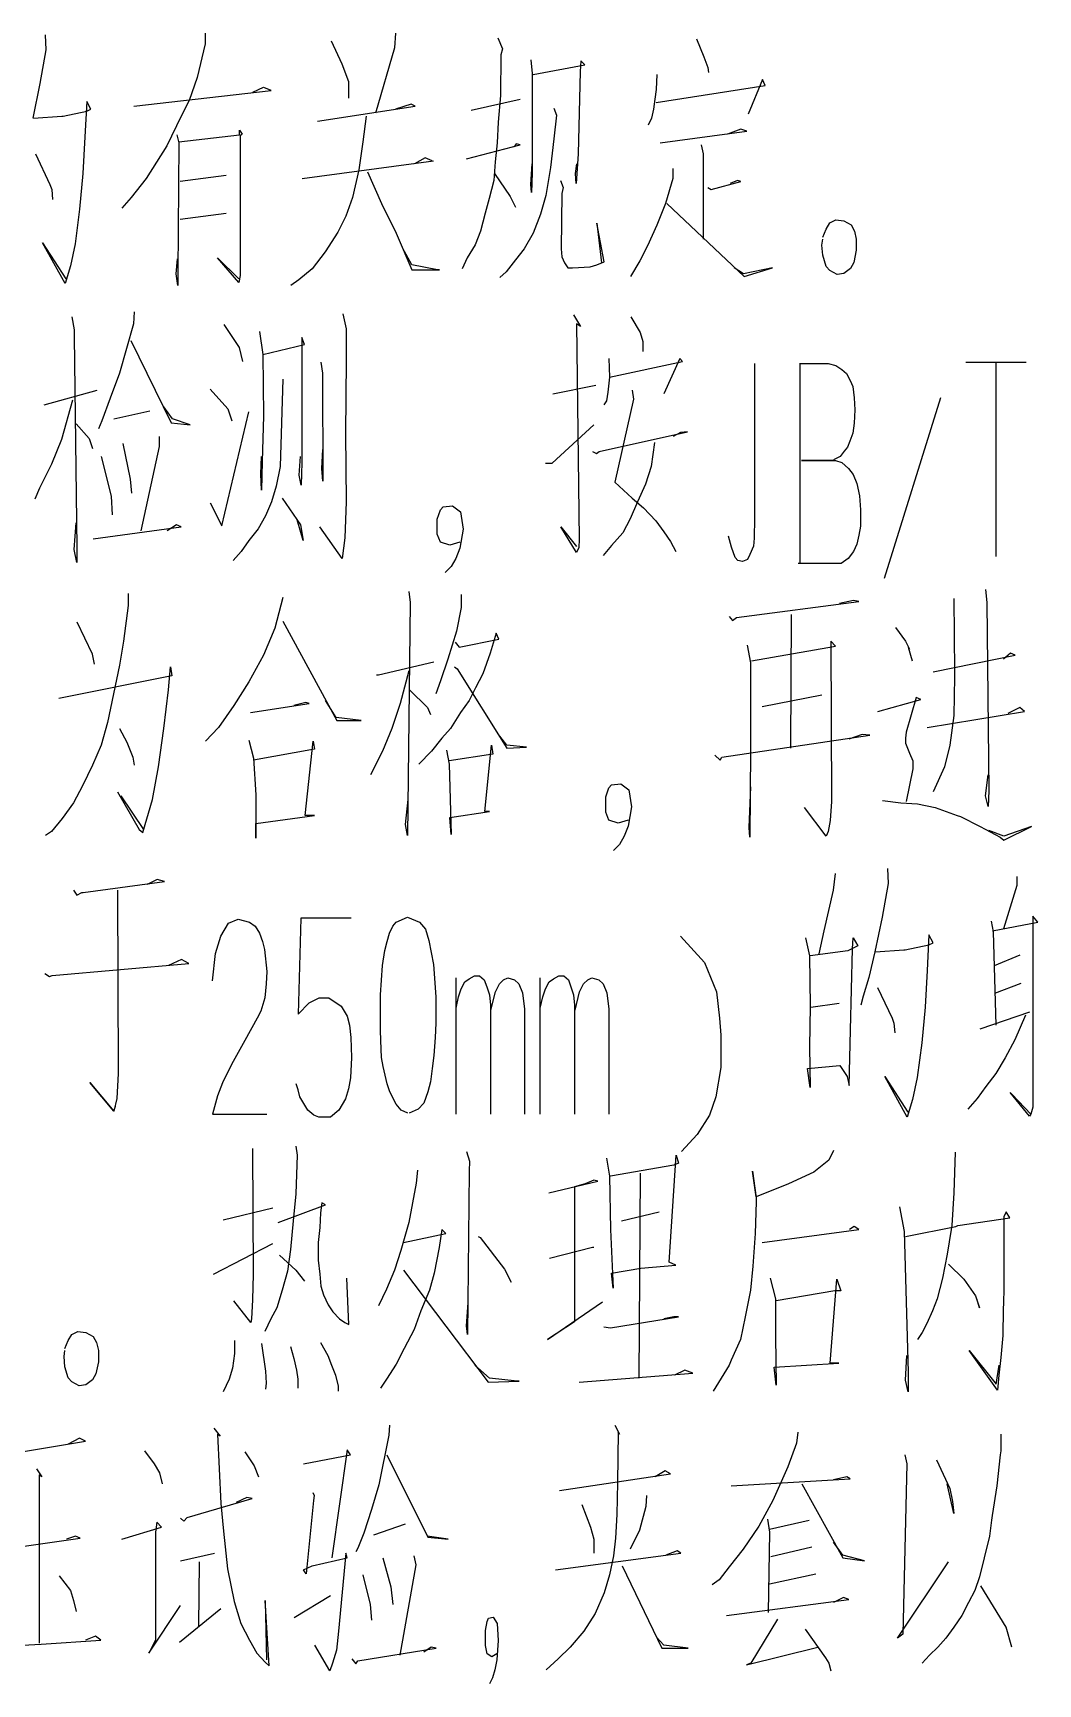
# Model space of a CAD drawing. Extents: x 0 to 2376, y 0 to 3364.
# Drawn here: x 1776.4 to 1855.9, y 3010.1 to 3140.8 of the extents above; entities that cross this region are included whole.
import ezdxf

# ---------------------------------------------------------------- set-up
doc = ezdxf.new("R2010")
doc.units = 0
doc.header["$MEASUREMENT"] = 0
doc.layers.add('6', color=7, linetype='Continuous')
doc.layers.add('8', color=7, linetype='Continuous')

# ---------------------------------------------------------------- blocks, each defined once
blk = doc.blocks.new('BLKENT139')
at = {"layer": '8', "color": 2, "linetype": 'Continuous'}
for p, q in [((1777.33, 3140.64), (1777.39, 3139.46)), ((1789.99, 3139.93), (1789.36, 3137.26)), ((1789.99, 3140.79), (1789.99, 3139.93)), ((1799.97, 3140.17), (1800.81, 3138.36)), ((1805.05, 3140.79), (1804.99, 3139.62)), ((1813.15, 3140.4), (1813.52, 3139.54)), ((1828.89, 3140.32), (1829.46, 3138.91)), ((1777.39, 3139.46), (1776.91, 3136.79)), ((1804.99, 3139.62), (1803.48, 3134.44)), ((1813.41, 3139.07), (1813.36, 3135.85)), ((1813.52, 3139.54), (1813.41, 3139.07)), ((1815.76, 3138.68), (1815.87, 3137.58)), ((1819.74, 3138.6), (1819.69, 3137.73)), ((1820.05, 3138.28), (1819.74, 3138.6)), ((1829.46, 3138.91), (1829.78, 3138.05)), ((1800.81, 3138.36), (1801.33, 3136.95)), ((1815.87, 3137.58), (1815.87, 3129.73)), ((1815.97, 3137.5), (1820.05, 3138.28)), ((1819.69, 3137.73), (1819.53, 3131.22)), ((1825.75, 3137.5), (1825.7, 3136.32)), ((1829.78, 3138.05), (1829.83, 3137.66)), ((1776.91, 3136.79), (1776.34, 3134.05)), ((1784.34, 3134.99), (1795.22, 3136.24)), ((1789.36, 3137.26), (1788.73, 3135.46)), ((1794.59, 3136.48), (1793.75, 3136.09)), ((1795.22, 3136.24), (1794.64, 3136.48)), ((1801.33, 3136.95), (1801.33, 3135.62)), ((1825.7, 3136.32), (1825.59, 3135.54)), ((1825.7, 3135.3), (1834.33, 3136.64)), ((1834.12, 3137.11), (1832.97, 3134.36)), ((1834.33, 3136.64), (1834.12, 3137.11)), ((1780.63, 3135.38), (1780.47, 3132.56)), ((1780.94, 3134.75), (1780.63, 3135.38)), ((1780.63, 3134.6), (1780.94, 3134.75)), ((1788.73, 3135.46), (1788.1, 3134.21)), ((1798.88, 3133.81), (1806.61, 3134.99)), ((1806.3, 3135.15), (1805.05, 3134.75)), ((1806.61, 3134.99), (1806.3, 3135.15)), ((1811.06, 3134.68), (1814.93, 3135.54)), ((1813.36, 3135.85), (1813.2, 3133.73)), ((1817.59, 3134.83), (1817.8, 3134.28)), ((1825.49, 3134.75), (1825.33, 3134.05)), ((1825.59, 3135.54), (1825.49, 3134.75)), ((1776.39, 3134.05), (1778.64, 3134.21)), ((1778.64, 3134.21), (1778.74, 3134.21)), ((1778.74, 3134.21), (1780.63, 3134.6)), ((1788.1, 3134.21), (1786.95, 3131.85)), ((1802.74, 3134.21), (1802.48, 3132.17)), ((1813.2, 3133.73), (1813.1, 3132.09)), ((1817.8, 3134.28), (1817.59, 3132.4)), ((1825.33, 3134.05), (1825.07, 3133.5)), ((1780.47, 3132.56), (1780.31, 3129.66)), ((1787.74, 3132.72), (1787.9, 3132.09)), ((1787.9, 3132.09), (1787.84, 3121.81)), ((1787.9, 3132.17), (1792.71, 3132.72)), ((1792.71, 3132.72), (1792.71, 3133.11)), ((1792.71, 3133.11), (1792.91, 3132.79)), ((1792.91, 3132.79), (1792.76, 3132.64)), ((1792.76, 3132.64), (1792.76, 3121.58)), ((1802.48, 3132.17), (1802.17, 3129.97)), ((1813.1, 3132.09), (1812.94, 3130.6)), ((1817.59, 3132.4), (1817.33, 3130.13)), ((1826.01, 3132.09), (1832.86, 3133.03)), ((1832.39, 3133.19), (1831.35, 3132.79)), ((1832.86, 3133.03), (1832.39, 3133.19)), ((1776.55, 3131.22), (1777.7, 3128.79)), ((1786.95, 3131.85), (1785.33, 3129.26)), ((1807.4, 3130.91), (1806.56, 3130.44)), ((1807.97, 3130.68), (1807.4, 3130.91)), ((1810.69, 3130.83), (1814.93, 3131.93)), ((1814.61, 3132.01), (1814.46, 3131.77)), ((1814.93, 3131.93), (1814.61, 3132.01)), ((1819.53, 3131.22), (1819.37, 3128.87)), ((1829.25, 3131.93), (1829.41, 3131.22)), ((1829.41, 3131.22), (1829.41, 3124.48)), ((1780.31, 3129.66), (1780.05, 3126.83)), ((1791.66, 3129.5), (1788, 3129.03)), ((1797.67, 3129.26), (1808.08, 3130.68)), ((1802.17, 3129.97), (1801.65, 3127.77)), ((1802.85, 3129.81), (1803.95, 3127.3)), ((1812.94, 3130.6), (1812.84, 3129.11)), ((1812.89, 3129.66), (1814.14, 3127.85)), ((1815.76, 3128.79), (1815.87, 3130.44)), ((1815.87, 3129.73), (1815.82, 3128.17)), ((1817.33, 3130.13), (1816.97, 3127.93)), ((1819.32, 3129.66), (1819.42, 3130.44)), ((1819.37, 3128.87), (1819.32, 3129.66)), ((1827.01, 3130.05), (1827.01, 3129.26)), ((1777.7, 3128.79), (1777.86, 3128.4)), ((1777.86, 3128.4), (1777.91, 3127.62)), ((1785.33, 3129.26), (1784.13, 3127.77)), ((1812.84, 3129.11), (1812.47, 3127.7)), ((1815.82, 3128.17), (1815.76, 3128.79)), ((1818.12, 3129.11), (1818.33, 3128.56)), ((1818.33, 3128.56), (1818.22, 3128.09)), ((1827.01, 3129.26), (1826.43, 3127.3)), ((1829.78, 3128.56), (1830.04, 3128.4)), ((1830.04, 3128.4), (1832.39, 3129.03)), ((1832.13, 3129.11), (1831.56, 3128.87)), ((1832.39, 3129.03), (1832.13, 3129.11)), ((1780.05, 3126.83), (1779.69, 3124.09)), ((1784.13, 3127.77), (1783.4, 3126.91)), ((1801.65, 3127.77), (1801.12, 3126.28)), ((1803.95, 3127.3), (1805.1, 3124.95)), ((1812.47, 3127.7), (1812.16, 3126.52)), ((1814.14, 3127.85), (1814.56, 3126.99)), ((1816.97, 3127.93), (1816.55, 3126.44)), ((1818.22, 3128.09), (1818.17, 3123.7)), ((1826.43, 3127.3), (1825.75, 3125.58)), ((1826.54, 3127.3), (1832.65, 3121.5)), ((1788, 3126.05), (1791.66, 3126.52)), ((1801.12, 3126.28), (1800.5, 3125.03)), ((1812.16, 3126.52), (1811.79, 3125.11)), ((1816.55, 3126.44), (1815.97, 3124.95)), ((1821.57, 3122.68), (1820.99, 3125.73)), ((1820.99, 3125.73), (1821.36, 3122.6)), ((1825.75, 3125.58), (1825.02, 3123.93)), ((1839.14, 3125.27), (1839.45, 3125.75)), ((1839.45, 3125.75), (1839.92, 3125.99)), ((1839.92, 3125.99), (1840.55, 3125.91)), ((1840.55, 3125.91), (1841.12, 3125.59)), ((1841.12, 3125.59), (1841.39, 3125.11)), ((1800.5, 3125.03), (1799.5, 3123.46)), ((1805.1, 3124.95), (1806.35, 3122.05)), ((1811.79, 3125.11), (1811.37, 3124.01)), ((1815.97, 3124.95), (1815.24, 3123.7)), ((1838.82, 3123.99), (1838.88, 3124.47)), ((1838.88, 3124.63), (1839.14, 3125.27)), ((1841.39, 3125.11), (1841.54, 3124.47)), ((1841.54, 3124.47), (1841.54, 3123.59)), ((1778.9, 3120.95), (1777.12, 3124.17)), ((1777.12, 3124.17), (1778.95, 3121.34)), ((1779.69, 3124.09), (1779.32, 3122.36)), ((1787.69, 3121.73), (1787.79, 3122.91)), ((1792.65, 3121.03), (1790.98, 3122.99)), ((1790.98, 3122.99), (1792.65, 3121.34)), ((1799.5, 3123.46), (1798.46, 3122.13)), ((1806.35, 3122.44), (1805.62, 3123.77)), ((1810.74, 3122.99), (1810.33, 3122.13)), ((1811.37, 3124.01), (1810.74, 3122.99)), ((1815.24, 3123.7), (1814.56, 3122.83)), ((1818.17, 3123.7), (1818.22, 3123.07)), ((1818.22, 3123.07), (1818.43, 3122.6)), ((1825.02, 3123.93), (1824.39, 3122.75)), ((1838.88, 3123.19), (1838.82, 3123.99)), ((1839.14, 3122.31), (1838.88, 3123.19)), ((1841.54, 3123.59), (1841.33, 3122.63)), ((1779.32, 3122.36), (1778.9, 3120.95)), ((1787.84, 3120.79), (1787.69, 3121.73)), ((1787.84, 3121.81), (1787.84, 3120.79)), ((1798.46, 3122.13), (1797.41, 3121.26)), ((1808.39, 3122.05), (1806.35, 3122.44)), ((1806.35, 3122.05), (1808.55, 3122.05)), ((1808.55, 3122.05), (1808.39, 3122.05)), ((1813.83, 3121.89), (1813.31, 3121.42)), ((1814.56, 3122.83), (1813.83, 3121.89)), ((1818.43, 3122.6), (1818.69, 3122.21)), ((1818.69, 3122.21), (1819.06, 3122.21)), ((1819.06, 3122.21), (1820.47, 3122.28)), ((1820.47, 3122.28), (1820.99, 3122.44)), ((1820.99, 3122.44), (1821.57, 3122.68)), ((1824.39, 3122.75), (1823.66, 3121.5)), ((1832.6, 3121.73), (1831.87, 3122.21)), ((1834.9, 3122.21), (1832.6, 3121.73)), ((1832.65, 3121.5), (1834.9, 3122.21)), ((1839.45, 3121.99), (1839.14, 3122.31)), ((1840.03, 3121.67), (1839.45, 3121.99)), ((1840.55, 3121.75), (1840.03, 3121.67)), ((1841.07, 3122.15), (1840.55, 3121.75)), ((1841.33, 3122.63), (1841.07, 3122.15)), ((1792.76, 3121.58), (1792.65, 3121.03)), ((1797.41, 3121.26), (1796.78, 3120.79)), ((1779.45, 3118.32), (1779.61, 3117.3)), ((1784.31, 3117.77), (1783.22, 3113.85)), ((1784.37, 3118.72), (1784.31, 3117.77)), ((1791.48, 3117.7), (1792.68, 3115.89)), ((1800.89, 3118.56), (1801.15, 3117.38)), ((1819.14, 3118.48), (1819.71, 3117.54)), ((1819.71, 3117.54), (1819.4, 3117.77)), ((1819.4, 3117.77), (1819.61, 3100.68)), ((1823.69, 3118.32), (1824.42, 3117.07)), ((1779.61, 3117.3), (1779.61, 3116.75)), ((1779.61, 3116.75), (1779.82, 3100.05)), ((1784.1, 3116.44), (1787.29, 3109.93)), ((1794.3, 3117.15), (1794.56, 3115.34)), ((1797.86, 3116.13), (1797.65, 3116.68)), ((1797.65, 3116.68), (1797.65, 3111.5)), ((1801.15, 3117.38), (1801.15, 3114.87)), ((1824.42, 3117.07), (1824.63, 3116.36)), ((1792.68, 3115.89), (1792.94, 3114.79)), ((1794.56, 3115.34), (1797.86, 3116.13)), ((1794.56, 3115.34), (1794.61, 3110.48)), ((1824.63, 3116.36), (1824.63, 3115.58)), ((1783.22, 3113.85), (1782.48, 3111.89)), ((1799.16, 3114.72), (1799.27, 3113.85)), ((1799.27, 3113.85), (1799.32, 3105.3)), ((1801.15, 3114.87), (1801.1, 3109.07)), ((1821.96, 3115.03), (1822.01, 3113.54)), ((1822.01, 3113.54), (1827.77, 3114.79)), ((1827.56, 3115.03), (1826.3, 3112.21)), ((1827.77, 3114.79), (1827.56, 3115.03)), ((1833.49, 3114.63), (1833.49, 3102.39)), ((1837.05, 3114.63), (1839.32, 3114.63)), ((1837.1, 3098.79), (1837.1, 3114.63)), ((1839.32, 3114.63), (1839.92, 3114.47)), ((1839.92, 3114.47), (1840.39, 3114.15)), ((1840.39, 3114.15), (1840.76, 3113.83)), ((1840.76, 3113.83), (1841.05, 3113.27)), ((1854.98, 3114.71), (1850.2, 3114.71)), ((1852.58, 3114.71), (1852.58, 3099.35)), ((1777.26, 3111.34), (1781.44, 3112.52)), ((1790.38, 3112.6), (1791.79, 3111.03)), ((1796.13, 3113.38), (1795.92, 3106.48)), ((1817.52, 3112.21), (1820.92, 3112.91)), ((1822.01, 3113.54), (1821.86, 3112.36)), ((1823.79, 3112.52), (1823.9, 3111.81)), ((1841.05, 3113.27), (1841.26, 3112.79)), ((1841.26, 3112.79), (1841.36, 3111.91)), ((1779.5, 3111.73), (1778.61, 3108.6)), ((1782.48, 3111.89), (1781.8, 3110.09)), ((1787.4, 3110.24), (1786.72, 3111.19)), ((1797.65, 3111.5), (1797.65, 3107.11)), ((1821.75, 3111.66), (1821.54, 3111.34)), ((1821.86, 3112.36), (1821.75, 3111.66)), ((1823.9, 3111.81), (1822.43, 3105.22)), ((1841.36, 3111.91), (1841.41, 3110.95)), ((1848.21, 3111.91), (1843.74, 3097.59)), ((1779.77, 3109.85), (1780.81, 3108.68)), ((1781.8, 3110.09), (1781.54, 3109.46)), ((1782.75, 3110.24), (1785.62, 3110.87)), ((1787.29, 3109.93), (1788.81, 3109.77)), ((1788.81, 3109.77), (1787.4, 3110.24)), ((1791.32, 3101.77), (1793.46, 3110.79)), ((1791.79, 3111.03), (1792.1, 3110.09)), ((1794.61, 3110.48), (1794.51, 3106.87)), ((1841.36, 3109.91), (1841.26, 3109.11)), ((1841.41, 3110.95), (1841.36, 3109.91)), ((1778.61, 3108.6), (1777.83, 3106.64)), ((1780.81, 3108.68), (1781.07, 3107.89)), ((1786.35, 3108.83), (1786.35, 3108.05)), ((1801.1, 3109.07), (1801.15, 3103.66)), ((1817.46, 3106.72), (1820.76, 3109.77)), ((1821.18, 3107.66), (1828.18, 3109.22)), ((1827.61, 3109.15), (1827.03, 3108.83)), ((1828.18, 3109.22), (1827.61, 3109.15)), ((1841.26, 3109.11), (1841.02, 3108.47)), ((1781.75, 3107.26), (1782.54, 3104.13)), ((1783.48, 3108.28), (1784.05, 3105.46)), ((1786.35, 3108.05), (1784.89, 3101.38)), ((1794.41, 3105.85), (1794.46, 3107.26)), ((1797.44, 3105.77), (1797.54, 3107.26)), ((1799.22, 3106.32), (1799.32, 3107.81)), ((1820.65, 3107.66), (1820.97, 3107.5)), ((1820.97, 3107.5), (1821.18, 3107.66)), ((1825.57, 3108.36), (1825.31, 3106.48)), ((1840.26, 3107.27), (1839.79, 3107.03)), ((1840.58, 3107.67), (1840.26, 3107.27)), ((1840.84, 3107.99), (1840.58, 3107.67)), ((1841.02, 3108.47), (1840.84, 3107.99)), ((1777.83, 3106.64), (1776.89, 3104.75)), ((1794.51, 3106.87), (1794.46, 3104.6)), ((1795.92, 3106.48), (1795.61, 3104.91)), ((1797.65, 3106.79), (1797.6, 3104.99)), ((1797.65, 3107.11), (1797.65, 3106.79)), ((1799.32, 3105.3), (1799.22, 3106.32)), ((1816.94, 3106.72), (1817.46, 3106.72)), ((1825.31, 3106.48), (1824.84, 3105.07)), ((1839.71, 3106.95), (1837.2, 3106.95)), ((1837.2, 3106.95), (1839.9, 3106.95)), ((1839.79, 3107.03), (1839.71, 3106.95)), ((1839.9, 3106.95), (1840.39, 3106.79)), ((1840.39, 3106.79), (1840.92, 3106.31)), ((1840.92, 3106.31), (1841.28, 3105.83)), ((1776.89, 3104.75), (1776.52, 3103.89)), ((1784.05, 3105.46), (1784.16, 3104.36)), ((1794.46, 3104.6), (1794.41, 3105.85)), ((1795.61, 3104.91), (1795.24, 3103.66)), ((1797.6, 3104.99), (1797.44, 3105.77)), ((1822.43, 3105.22), (1823.11, 3104.6)), ((1823.11, 3104.6), (1823.79, 3103.97)), ((1824.84, 3105.07), (1824.21, 3103.66)), ((1841.28, 3105.83), (1841.57, 3105.11)), ((1841.57, 3105.11), (1841.78, 3104.15)), ((1782.54, 3104.13), (1782.64, 3102.64)), ((1790.38, 3103.58), (1791.32, 3101.77)), ((1795.24, 3103.66), (1794.77, 3102.56)), ((1796.08, 3103.97), (1797.54, 3101.85)), ((1801.15, 3103.66), (1801.05, 3100.83)), ((1808.84, 3103.27), (1809.57, 3103.35)), ((1809.57, 3103.35), (1810.2, 3102.87)), ((1824.21, 3103.66), (1823.63, 3102.32)), ((1823.79, 3103.97), (1824.68, 3103.19)), ((1841.78, 3104.15), (1841.88, 3103.03)), ((1779.61, 3099.89), (1779.77, 3102.01)), ((1794.77, 3102.56), (1794.2, 3101.54)), ((1797.75, 3100.6), (1797.28, 3102.24)), ((1808.37, 3102.31), (1808.63, 3103.03)), ((1808.37, 3101.11), (1808.37, 3102.31)), ((1808.63, 3103.03), (1808.84, 3103.27)), ((1810.2, 3102.87), (1810.41, 3101.51)), ((1823.63, 3102.32), (1823.06, 3101.22)), ((1824.68, 3103.19), (1825.67, 3102.17)), ((1825.67, 3102.17), (1826.3, 3101.3)), ((1833.49, 3102.39), (1833.46, 3100.79)), ((1841.88, 3103.03), (1841.86, 3101.75)), ((1781.12, 3100.75), (1788.08, 3101.7)), ((1787.71, 3101.85), (1786.98, 3101.38)), ((1788.08, 3101.7), (1787.71, 3101.85)), ((1794.2, 3101.54), (1793.46, 3100.6)), ((1797.54, 3101.85), (1797.75, 3100.6)), ((1800.84, 3099.19), (1799.06, 3101.7)), ((1801.05, 3100.83), (1800.84, 3099.19)), ((1808.63, 3100.47), (1808.37, 3101.11)), ((1810.41, 3101.51), (1810.14, 3099.99)), ((1819.4, 3099.66), (1818.14, 3101.7)), ((1818.14, 3101.7), (1819.4, 3100.13)), ((1819.61, 3100.68), (1819.56, 3100.05)), ((1823.06, 3101.22), (1822.17, 3100.21)), ((1826.3, 3101.3), (1826.82, 3100.52)), ((1831.66, 3100.07), (1831.43, 3100.95)), ((1833.46, 3100.79), (1833.39, 3100.15)), ((1841.75, 3101.03), (1841.57, 3100.31)), ((1841.86, 3101.75), (1841.75, 3101.03)), ((1779.82, 3098.87), (1779.61, 3099.89)), ((1779.82, 3100.05), (1779.82, 3098.87)), ((1792.84, 3099.73), (1792.21, 3099.03)), ((1793.46, 3100.6), (1792.84, 3099.73)), ((1809.36, 3100.23), (1808.63, 3100.47)), ((1810.14, 3100.47), (1809.36, 3100.23)), ((1810.14, 3099.99), (1809.83, 3099.19)), ((1819.56, 3100.05), (1819.4, 3099.66)), ((1822.17, 3100.21), (1821.49, 3099.42)), ((1826.82, 3100.52), (1827.24, 3099.73)), ((1831.95, 3099.27), (1831.66, 3100.07)), ((1833.12, 3099.51), (1832.92, 3099.11)), ((1833.39, 3100.15), (1833.12, 3099.51)), ((1841.31, 3099.75), (1840.89, 3099.19)), ((1841.57, 3100.31), (1841.31, 3099.75)), ((1809.46, 3098.55), (1808.99, 3098.07)), ((1809.83, 3099.19), (1809.46, 3098.55)), ((1832.16, 3099.03), (1831.95, 3099.27)), ((1832.52, 3098.95), (1832.16, 3099.03)), ((1832.92, 3099.11), (1832.52, 3098.95)), ((1840.34, 3098.79), (1836.94, 3098.79)), ((1840.89, 3099.19), (1840.34, 3098.79)), ((1783.9, 3095.46), (1783.53, 3092.64)), ((1783.9, 3096.4), (1783.9, 3095.46)), ((1796.13, 3096.09), (1795.5, 3093.66)), ((1806.22, 3095.7), (1806.01, 3077.26)), ((1806.12, 3096.56), (1806.22, 3095.7)), ((1810.25, 3096.32), (1810.25, 3095.3)), ((1832.05, 3094.52), (1841.73, 3095.77)), ((1841.31, 3095.85), (1840.21, 3095.62)), ((1841.73, 3095.77), (1841.31, 3095.85)), ((1849.26, 3096.01), (1849.31, 3090.21)), ((1851.76, 3096.72), (1851.87, 3095.7)), ((1851.87, 3095.7), (1852.03, 3080.79)), ((1796.13, 3094.21), (1800.42, 3086.36)), ((1810.25, 3095.3), (1809.88, 3093.42)), ((1831.48, 3094.6), (1831.74, 3094.28)), ((1831.74, 3094.28), (1832.05, 3094.52)), ((1836.39, 3094.75), (1836.34, 3084.17)), ((1781.07, 3091.62), (1779.87, 3094.13)), ((1795.5, 3093.66), (1794.61, 3091.54)), ((1809.88, 3093.42), (1809.2, 3091.22)), ((1813.02, 3093.26), (1812.55, 3091.7)), ((1813.23, 3092.79), (1813.02, 3093.26)), ((1844.65, 3093.73), (1845.44, 3092.64)), ((1781.23, 3090.83), (1781.07, 3091.62)), ((1783.53, 3092.64), (1783.22, 3090.75)), ((1794.61, 3091.54), (1793.46, 3089.42)), ((1809.78, 3092.56), (1810.09, 3092.17)), ((1810.09, 3092.17), (1813.23, 3092.79)), ((1812.55, 3091.7), (1811.97, 3090.05)), ((1832.89, 3092.32), (1833.15, 3090.91)), ((1833.25, 3091.07), (1839.9, 3092.24)), ((1839.9, 3092.24), (1839.53, 3092.64)), ((1839.53, 3092.64), (1839.58, 3079.93)), ((1845.44, 3092.64), (1845.75, 3092.01)), ((1845.65, 3092.17), (1845.96, 3091.07)), ((1847.63, 3090.21), (1854.12, 3091.54)), ((1847.63, 3090.21), (1854.12, 3091.54)), ((1853.75, 3091.7), (1853.18, 3091.22)), ((1853.75, 3091.7), (1853.18, 3091.22)), ((1854.12, 3091.54), (1853.75, 3091.7)), ((1854.12, 3091.54), (1853.75, 3091.7)), ((1783.22, 3090.75), (1782.74, 3088.48)), ((1787.08, 3088.79), (1787.24, 3090.6)), ((1787.24, 3090.6), (1787.35, 3089.89)), ((1803.71, 3089.97), (1808.1, 3090.99)), ((1806.12, 3090.28), (1805.44, 3087.7)), ((1809.2, 3091.22), (1808.63, 3089.5)), ((1809.73, 3090.6), (1809.93, 3090.44)), ((1809.93, 3090.44), (1813.86, 3084.17)), ((1833.15, 3090.91), (1833.15, 3084.01)), ((1787.35, 3089.89), (1778.41, 3088.09)), ((1793.46, 3089.42), (1792.26, 3087.54)), ((1803.56, 3089.97), (1803.71, 3089.97)), ((1808.63, 3089.5), (1808.26, 3088.48)), ((1811.4, 3088.95), (1810.88, 3087.93)), ((1811.97, 3090.05), (1811.4, 3088.95)), ((1849.31, 3089.81), (1849.26, 3086.75)), ((1849.31, 3090.21), (1849.31, 3089.81)), ((1782.74, 3088.48), (1782.27, 3086.21)), ((1786.72, 3085.73), (1787.08, 3088.79)), ((1793.57, 3086.99), (1798.22, 3087.7)), ((1797.96, 3087.77), (1797.02, 3087.54)), ((1798.22, 3087.7), (1797.96, 3087.77)), ((1800.37, 3086.6), (1799.53, 3087.93)), ((1805.44, 3087.7), (1804.76, 3085.73)), ((1806.17, 3088.79), (1807.58, 3087.38)), ((1810.88, 3087.93), (1810.2, 3086.99)), ((1834.09, 3087.46), (1838.8, 3088.4)), ((1843.24, 3087.07), (1846.64, 3088.01)), ((1846.27, 3088.17), (1845.49, 3085.42)), ((1846.64, 3088.01), (1846.27, 3088.17)), ((1792.26, 3087.54), (1791.06, 3085.81)), ((1802.35, 3086.36), (1800.37, 3086.6)), ((1800.42, 3086.36), (1802.35, 3086.36)), ((1807.58, 3087.38), (1807.84, 3086.83)), ((1810.2, 3086.99), (1809.41, 3085.73)), ((1847.16, 3085.81), (1854.85, 3087.07)), ((1847.16, 3085.81), (1854.85, 3087.07)), ((1849.26, 3086.75), (1848.94, 3084.4)), ((1854.48, 3087.38), (1853.54, 3086.91)), ((1854.85, 3087.07), (1854.48, 3087.38)), ((1854.85, 3087.07), (1854.48, 3087.38)), ((1782.27, 3086.21), (1781.75, 3084.4)), ((1783.22, 3085.73), (1783.79, 3084.64)), ((1786.3, 3082.68), (1786.72, 3085.73)), ((1791.06, 3085.81), (1790.01, 3084.72)), ((1804.76, 3085.73), (1804.03, 3083.93)), ((1809.41, 3085.73), (1808.73, 3084.95)), ((1813.86, 3084.4), (1813.33, 3085.11)), ((1830.9, 3083.46), (1842.61, 3085.19)), ((1841.99, 3085.26), (1840.94, 3084.87)), ((1842.61, 3085.19), (1841.99, 3085.26)), ((1845.49, 3085.42), (1845.44, 3084.95)), ((1781.75, 3084.4), (1781.07, 3082.83)), ((1783.79, 3084.64), (1784.26, 3083.46)), ((1793.46, 3084.79), (1793.83, 3083.38)), ((1798.64, 3084.09), (1793.83, 3083.22)), ((1797.91, 3078.83), (1798.54, 3084.72)), ((1798.54, 3084.72), (1798.64, 3084.09)), ((1804.03, 3083.93), (1803.08, 3082.05)), ((1807.9, 3083.93), (1806.9, 3082.91)), ((1808.73, 3084.95), (1807.9, 3083.93)), ((1809.1, 3084.01), (1809.31, 3082.91)), ((1812.76, 3083.7), (1809.31, 3083.15)), ((1812.13, 3079.15), (1812.65, 3084.4)), ((1812.65, 3084.4), (1812.76, 3083.7)), ((1815.42, 3084.24), (1813.86, 3084.4)), ((1813.86, 3084.17), (1815.42, 3084.24)), ((1833.15, 3084.01), (1833.1, 3077.11)), ((1845.44, 3084.95), (1845.44, 3084.56)), ((1845.44, 3084.56), (1845.75, 3083.77)), ((1845.75, 3083.77), (1846.01, 3083.15)), ((1848.94, 3084.4), (1848.52, 3082.68)), ((1781.07, 3082.83), (1780.29, 3081.19)), ((1784.26, 3083.46), (1784.37, 3082.83)), ((1785.83, 3080.09), (1786.3, 3082.68)), ((1793.83, 3083.38), (1793.99, 3080.48)), ((1809.31, 3082.91), (1809.46, 3077.34)), ((1830.33, 3083.62), (1830.75, 3083.22)), ((1830.75, 3083.22), (1830.9, 3083.46)), ((1846.01, 3082.52), (1845.49, 3079.93)), ((1846.01, 3083.15), (1846.01, 3082.52)), ((1848.52, 3082.68), (1847.63, 3080.72)), ((1780.29, 3081.19), (1779.56, 3079.85)), ((1821.96, 3081.03), (1822.17, 3081.27)), ((1822.17, 3081.27), (1822.9, 3081.35)), ((1822.9, 3081.35), (1823.53, 3080.87)), ((1833.05, 3077.89), (1833.2, 3081.11)), ((1851.76, 3080.4), (1851.97, 3082.05)), ((1779.56, 3079.85), (1778.67, 3078.6)), ((1783.06, 3080.72), (1784.78, 3077.73)), ((1783.32, 3080.4), (1785.1, 3077.73)), ((1785.05, 3077.5), (1785.83, 3080.09)), ((1793.99, 3080.48), (1793.99, 3077.03)), ((1805.86, 3078.13), (1806.07, 3080.09)), ((1821.7, 3080.31), (1821.96, 3081.03)), ((1821.7, 3079.11), (1821.7, 3080.31)), ((1823.53, 3080.87), (1823.74, 3079.51)), ((1839.58, 3079.93), (1839.48, 3078.44)), ((1843.61, 3080.01), (1845.07, 3079.85)), ((1845.07, 3079.85), (1846.38, 3079.77)), ((1846.38, 3079.77), (1847.79, 3079.46)), ((1851.97, 3079.54), (1851.76, 3080.4)), ((1852.03, 3080.79), (1851.97, 3079.54)), ((1778.67, 3078.6), (1777.83, 3077.58)), ((1793.99, 3078.21), (1798.64, 3078.83)), ((1798.64, 3078.83), (1797.91, 3078.83)), ((1809.36, 3078.68), (1812.5, 3079.15)), ((1809.46, 3077.34), (1809.36, 3078.68)), ((1812.5, 3079.15), (1812.13, 3079.15)), ((1821.96, 3078.47), (1821.7, 3079.11)), ((1822.69, 3078.23), (1821.96, 3078.47)), ((1823.48, 3078.47), (1822.69, 3078.23)), ((1823.74, 3079.51), (1823.48, 3077.99)), ((1839.16, 3077.19), (1837.44, 3079.46)), ((1847.79, 3079.46), (1849.52, 3078.83)), ((1849.52, 3078.83), (1849.78, 3078.75)), ((1849.78, 3078.75), (1851.35, 3077.97)), ((1777.83, 3077.58), (1777.36, 3077.26)), ((1784.78, 3077.73), (1785.05, 3077.5)), ((1793.99, 3077.03), (1793.99, 3078.21)), ((1806.01, 3077.26), (1805.86, 3078.13)), ((1823.16, 3077.19), (1822.8, 3076.55)), ((1823.48, 3077.99), (1823.16, 3077.19)), ((1833.1, 3077.11), (1833.05, 3077.89)), ((1839.32, 3077.58), (1839.16, 3077.19)), ((1839.48, 3078.44), (1839.32, 3077.58)), ((1851.35, 3077.97), (1852.92, 3077.11)), ((1853.23, 3077.19), (1852.03, 3077.66)), ((1853.23, 3076.87), (1855.42, 3077.97)), ((1855.42, 3077.97), (1853.23, 3077.19)), ((1822.8, 3076.55), (1822.33, 3076.07)), ((1852.92, 3077.11), (1853.23, 3076.87)), ((1844, 3074.64), (1844.05, 3073.46)), ((1780.34, 3072.75), (1786.77, 3073.62)), ((1786.2, 3073.77), (1785.41, 3073.38)), ((1786.77, 3073.62), (1786.2, 3073.77)), ((1839.87, 3074.24), (1839.71, 3072.91)), ((1844.05, 3073.46), (1843.58, 3070.79)), ((1854.25, 3073.3), (1853.2, 3069.85)), ((1854.25, 3074.01), (1854.25, 3073.3)), ((1779.56, 3072.91), (1779.82, 3072.52)), ((1779.82, 3072.52), (1780.24, 3072.75)), ((1780.24, 3072.75), (1780.34, 3072.75)), ((1783.06, 3072.91), (1783.11, 3058.4)), ((1839.71, 3072.91), (1838.98, 3069.7)), ((1791.84, 3070.31), (1792.6, 3070.63)), ((1792.6, 3070.63), (1793.49, 3070.39)), ((1797.57, 3070.71), (1797.36, 3063.11)), ((1801.54, 3070.71), (1797.57, 3070.71)), ((1805.12, 3070.39), (1806.01, 3070.79)), ((1806.01, 3070.79), (1806.95, 3070.39)), ((1843.58, 3070.79), (1843.01, 3068.05)), ((1855.92, 3070.4), (1855.5, 3070.87)), ((1855.5, 3070.87), (1855.5, 3056.44)), ((1791.24, 3069.27), (1791.84, 3070.31)), ((1793.49, 3070.39), (1793.96, 3070.07)), ((1793.96, 3070.07), (1794.3, 3069.51)), ((1794.3, 3069.51), (1794.54, 3068.87)), ((1804.39, 3068.87), (1804.58, 3069.51)), ((1804.58, 3069.51), (1804.86, 3070.07)), ((1804.86, 3070.07), (1805.12, 3070.39)), ((1806.95, 3070.39), (1807.43, 3069.83)), ((1807.43, 3069.83), (1807.71, 3068.95)), ((1838.98, 3069.7), (1838.56, 3067.89)), ((1847.29, 3069.38), (1847.14, 3066.56)), ((1847.61, 3068.75), (1847.29, 3069.38)), ((1852.21, 3070.48), (1852.37, 3069.62)), ((1852.31, 3069.7), (1855.92, 3070.4)), ((1852.37, 3069.62), (1852.58, 3062.24)), ((1790.82, 3067.91), (1791.24, 3069.27)), ((1794.54, 3068.87), (1794.69, 3068.23)), ((1794.69, 3068.23), (1794.88, 3066.47)), ((1804.03, 3066.95), (1804.21, 3068.15)), ((1804.21, 3068.15), (1804.39, 3068.87)), ((1807.71, 3068.95), (1808.08, 3067.03)), ((1827.63, 3069.27), (1829.52, 3067.19)), ((1837.52, 3069.15), (1837.83, 3067.73)), ((1840.86, 3068.13), (1837.88, 3067.73)), ((1841.65, 3068.52), (1840.86, 3068.13)), ((1841.07, 3061.85), (1841.23, 3068.28)), ((1841.23, 3068.28), (1841.28, 3069.15)), ((1841.28, 3069.15), (1841.65, 3068.52)), ((1843.01, 3068.05), (1842.54, 3066.01)), ((1843.06, 3068.05), (1845.31, 3068.21)), ((1845.31, 3068.21), (1845.41, 3068.21)), ((1845.41, 3068.21), (1847.29, 3068.6)), ((1847.29, 3068.6), (1847.61, 3068.75)), ((1777.88, 3066.17), (1788.71, 3067.11)), ((1788.13, 3067.42), (1787.09, 3066.95)), ((1788.71, 3067.11), (1788.13, 3067.42)), ((1790.56, 3065.75), (1790.82, 3067.91)), ((1803.87, 3064.63), (1804.03, 3066.95)), ((1808.08, 3067.03), (1808.24, 3064.47)), ((1829.52, 3067.19), (1830.46, 3064.87)), ((1837.83, 3067.73), (1837.88, 3063.73)), ((1852.47, 3066.95), (1854.51, 3067.81)), ((1777.31, 3066.32), (1777.67, 3066.09)), ((1777.67, 3066.09), (1777.88, 3066.17)), ((1794.82, 3065.51), (1794.72, 3064.39)), ((1794.88, 3066.47), (1794.82, 3065.51)), ((1809.86, 3055.19), (1809.86, 3065.99)), ((1810.27, 3065.11), (1810.56, 3065.67)), ((1810.56, 3065.67), (1810.9, 3065.91)), ((1810.9, 3065.91), (1811.32, 3066.15)), ((1811.32, 3066.15), (1811.71, 3066.15)), ((1811.71, 3066.15), (1812.08, 3065.83)), ((1812.08, 3065.83), (1812.29, 3065.27)), ((1812.97, 3064.87), (1813.28, 3065.51)), ((1813.28, 3065.51), (1813.62, 3065.83)), ((1813.62, 3065.83), (1813.94, 3065.99)), ((1813.94, 3065.99), (1814.48, 3065.83)), ((1814.48, 3065.83), (1814.82, 3065.51)), ((1814.82, 3065.51), (1815.11, 3064.79)), ((1816.52, 3055.19), (1816.52, 3065.99)), ((1816.94, 3065.11), (1817.23, 3065.67)), ((1817.23, 3065.67), (1817.57, 3065.91)), ((1817.57, 3065.91), (1817.99, 3066.15)), ((1817.99, 3066.15), (1818.38, 3066.15)), ((1818.38, 3066.15), (1818.75, 3065.83)), ((1818.75, 3065.83), (1818.95, 3065.27)), ((1819.63, 3064.87), (1819.95, 3065.51)), ((1819.95, 3065.51), (1820.29, 3065.83)), ((1820.29, 3065.83), (1820.6, 3065.99)), ((1820.6, 3065.99), (1821.15, 3065.83)), ((1821.15, 3065.83), (1821.49, 3065.51)), ((1821.49, 3065.51), (1821.78, 3064.79)), ((1842.54, 3066.01), (1842.07, 3064.52)), ((1847.14, 3066.56), (1846.98, 3063.66)), ((1854.56, 3065.54), (1852.47, 3064.75)), ((1794.72, 3064.39), (1794.41, 3063.35)), ((1798.22, 3063.99), (1799.01, 3064.39)), ((1799.01, 3064.39), (1799.77, 3064.39)), ((1799.77, 3064.39), (1800.76, 3063.75)), ((1803.87, 3061.83), (1803.87, 3064.63)), ((1808.24, 3064.47), (1808.24, 3062.39)), ((1809.86, 3063.59), (1810.04, 3064.47)), ((1810.04, 3064.47), (1810.27, 3065.11)), ((1812.29, 3065.27), (1812.5, 3064.63)), ((1812.5, 3064.63), (1812.58, 3063.83)), ((1812.6, 3063.43), (1812.97, 3064.87)), ((1815.11, 3064.79), (1815.27, 3063.51)), ((1816.52, 3063.59), (1816.71, 3064.47)), ((1816.71, 3064.47), (1816.94, 3065.11)), ((1818.95, 3065.27), (1819.16, 3064.63)), ((1819.16, 3064.63), (1819.24, 3063.83)), ((1819.27, 3063.43), (1819.63, 3064.87)), ((1821.78, 3064.79), (1821.94, 3063.51)), ((1830.46, 3064.87), (1830.72, 3062.79)), ((1842.07, 3064.52), (1841.91, 3063.81)), ((1843.22, 3065.22), (1844.37, 3062.79)), ((1794.12, 3062.79), (1793.12, 3061.03)), ((1794.41, 3063.35), (1794.12, 3062.79)), ((1797.36, 3063.11), (1798.22, 3063.99)), ((1800.76, 3063.75), (1801.23, 3062.95)), ((1801.23, 3062.95), (1801.41, 3062.23)), ((1812.58, 3063.83), (1812.58, 3055.19)), ((1815.27, 3063.51), (1815.27, 3055.19)), ((1819.24, 3063.83), (1819.24, 3055.19)), ((1821.94, 3063.51), (1821.94, 3055.19)), ((1830.72, 3062.79), (1830.82, 3061.43)), ((1837.88, 3063.73), (1837.83, 3060.52)), ((1837.94, 3063.66), (1840.18, 3063.97)), ((1844.37, 3062.79), (1844.52, 3062.4)), ((1846.98, 3063.66), (1846.72, 3060.83)), ((1855.24, 3063.26), (1851.32, 3061.93)), ((1854.93, 3063.03), (1854.09, 3061.07)), ((1801.41, 3062.23), (1801.52, 3061.27)), ((1803.9, 3061.03), (1803.87, 3061.83)), ((1808.24, 3062.39), (1808.21, 3061.27)), ((1840.97, 3057.46), (1841.07, 3061.85)), ((1844.52, 3062.4), (1844.58, 3061.62)), ((1793.12, 3061.03), (1792.08, 3059.11)), ((1801.52, 3061.27), (1801.57, 3059.67)), ((1803.95, 3059.67), (1803.9, 3061.03)), ((1808.21, 3061.27), (1808.1, 3059.83)), ((1830.82, 3061.43), (1830.82, 3058.87)), ((1837.83, 3060.52), (1837.88, 3057.3)), ((1846.72, 3060.83), (1846.35, 3058.09)), ((1854.09, 3061.07), (1853.31, 3059.66)), ((1792.08, 3059.11), (1791.37, 3057.67)), ((1801.57, 3059.67), (1801.49, 3058.07)), ((1804.08, 3058.95), (1803.95, 3059.67)), ((1804.39, 3057.59), (1804.08, 3058.95)), ((1808.1, 3059.83), (1807.97, 3058.79)), ((1830.82, 3058.87), (1830.41, 3056.55)), ((1837.67, 3058.79), (1840.24, 3059.03)), ((1840.24, 3059.03), (1840.81, 3058.17)), ((1853.31, 3059.66), (1852.58, 3058.4)), ((1782.75, 3055.42), (1780.86, 3057.7)), ((1780.86, 3057.7), (1782.75, 3055.42)), ((1783.11, 3058.4), (1783.01, 3056.44)), ((1791.37, 3057.67), (1790.98, 3056.63)), ((1797.36, 3057.11), (1797.2, 3057.59)), ((1801.49, 3058.07), (1801.33, 3057.19)), ((1804.6, 3056.95), (1804.39, 3057.59)), ((1807.82, 3057.75), (1807.61, 3056.95)), ((1807.97, 3058.79), (1807.82, 3057.75)), ((1837.88, 3057.3), (1837.67, 3058.79)), ((1840.81, 3058.17), (1840.97, 3057.46)), ((1845.57, 3054.95), (1843.79, 3058.17)), ((1843.79, 3058.17), (1845.62, 3055.34)), ((1846.35, 3058.09), (1845.99, 3056.36)), ((1852.58, 3058.4), (1851.79, 3057.38)), ((1783.01, 3056.44), (1782.75, 3055.42)), ((1790.98, 3056.63), (1790.56, 3055.19)), ((1797.49, 3056.55), (1797.36, 3057.11)), ((1798.12, 3055.51), (1797.49, 3056.55)), ((1801.1, 3056.39), (1800.58, 3055.51)), ((1801.33, 3057.19), (1801.1, 3056.39)), ((1805.12, 3055.99), (1804.6, 3056.95)), ((1807.61, 3056.95), (1807.29, 3056.07)), ((1830.41, 3056.55), (1829.93, 3055.11)), ((1845.99, 3056.36), (1845.57, 3054.95)), ((1851.11, 3056.44), (1850.38, 3055.58)), ((1851.79, 3057.38), (1851.11, 3056.44)), ((1855.24, 3055.03), (1853.73, 3056.91)), ((1853.73, 3056.91), (1853.88, 3056.75)), ((1853.88, 3056.75), (1855.35, 3055.19)), ((1855.5, 3056.44), (1855.5, 3055.73)), ((1782.75, 3055.42), (1782.9, 3055.81)), ((1790.56, 3055.19), (1794.88, 3055.19)), ((1798.59, 3055.11), (1798.12, 3055.51)), ((1798.98, 3054.95), (1798.59, 3055.11)), ((1799.92, 3054.95), (1798.98, 3054.95)), ((1800.58, 3055.51), (1799.92, 3054.95)), ((1805.52, 3055.51), (1805.12, 3055.99)), ((1806.04, 3055.27), (1805.52, 3055.51)), ((1806.85, 3055.59), (1806.14, 3055.27)), ((1807.29, 3056.07), (1806.85, 3055.59)), ((1829.93, 3055.11), (1828.94, 3053.59)), ((1855.35, 3055.19), (1855.24, 3055.03)), ((1855.5, 3055.73), (1855.35, 3055.19)), ((1793.73, 3052.48), (1793.78, 3042.52)), ((1797.18, 3052.64), (1797.28, 3051.93)), ((1828.94, 3053.59), (1827.69, 3052.23)), ((1839.74, 3052.32), (1839.37, 3051.54)), ((1797.28, 3051.93), (1797.18, 3048.87)), ((1810.67, 3052.24), (1810.93, 3051.46)), ((1810.93, 3051.46), (1810.88, 3050.68)), ((1821.75, 3051.7), (1822.01, 3050.28)), ((1827.09, 3051.15), (1822.07, 3050.28)), ((1826.72, 3043.46), (1827.29, 3051.93)), ((1827.45, 3051.3), (1827.09, 3051.15)), ((1827.29, 3051.93), (1827.45, 3051.3)), ((1839.37, 3051.54), (1838.17, 3050.6)), ((1849.36, 3052.17), (1849.26, 3048.95)), ((1806.69, 3049.73), (1806.12, 3046.6)), ((1806.8, 3050.75), (1806.69, 3049.73)), ((1810.88, 3050.68), (1810.77, 3037.73)), ((1817.2, 3048.95), (1821.07, 3049.89)), ((1820.76, 3049.97), (1820.08, 3049.66)), ((1821.07, 3049.89), (1820.76, 3049.97)), ((1822.01, 3050.28), (1822.07, 3046.05)), ((1824.42, 3050.52), (1824.31, 3034.28)), ((1833.62, 3048.64), (1833.31, 3050.68)), ((1833.31, 3050.68), (1833.62, 3048.56)), ((1838.17, 3050.6), (1836.18, 3049.66)), ((1797.18, 3048.87), (1796.97, 3046.75)), ((1820.08, 3049.66), (1819.24, 3049.42)), ((1819.24, 3049.42), (1819.24, 3038.75)), ((1836.18, 3049.66), (1833.62, 3048.64)), ((1833.62, 3048.56), (1833.62, 3048.24)), ((1849.26, 3048.95), (1849.1, 3046.36)), ((1791.43, 3046.83), (1795.35, 3047.77)), ((1795.77, 3046.6), (1799.53, 3048.01)), ((1799.11, 3047.38), (1799.06, 3046.21)), ((1799.22, 3048.17), (1799.11, 3047.38)), ((1799.53, 3048.01), (1799.22, 3048.17)), ((1822.95, 3046.75), (1825.94, 3047.46)), ((1833.62, 3048.24), (1833.52, 3045.73)), ((1844.97, 3047.85), (1845.33, 3045.89)), ((1853.39, 3047.46), (1853.23, 3047.07)), ((1853.7, 3046.99), (1853.39, 3047.46)), ((1796.97, 3046.75), (1796.76, 3044.48)), ((1799.06, 3046.21), (1798.95, 3045.03)), ((1806.12, 3046.6), (1805.49, 3044.4)), ((1808.73, 3046.05), (1808.52, 3044.64)), ((1809.05, 3045.73), (1808.73, 3046.05)), ((1822.07, 3046.05), (1822.28, 3041.42)), ((1834.09, 3045.03), (1841.73, 3046.05)), ((1841.36, 3046.28), (1840.99, 3046.05)), ((1841.73, 3046.05), (1841.36, 3046.28)), ((1845.33, 3045.89), (1845.65, 3034.75)), ((1845.44, 3045.5), (1849.41, 3046.28)), ((1849.05, 3046.05), (1848.73, 3044.09)), ((1849.1, 3046.36), (1849.05, 3046.05)), ((1849.41, 3046.28), (1849.57, 3046.36)), ((1849.57, 3046.36), (1853.7, 3046.99)), ((1853.23, 3047.07), (1853.23, 3043.77)), ((1790.64, 3042.52), (1795.35, 3044.95)), ((1796.76, 3044.48), (1796.5, 3042.75)), ((1798.95, 3045.03), (1798.95, 3043.62)), ((1805.7, 3045.03), (1809.05, 3045.73)), ((1808.52, 3044.64), (1808.11, 3042.6)), ((1811.61, 3045.5), (1811.77, 3045.42)), ((1811.77, 3045.42), (1813.7, 3042.91)), ((1820.65, 3044.64), (1817.26, 3043.77)), ((1820.76, 3044.64), (1820.65, 3044.64)), ((1833.52, 3045.73), (1833.36, 3043.15)), ((1795.87, 3044.01), (1797.18, 3042.83)), ((1798.95, 3043.62), (1799.06, 3042.52)), ((1805.49, 3044.4), (1804.97, 3042.83)), ((1824.47, 3042.99), (1827.24, 3043.22)), ((1827.24, 3043.22), (1826.72, 3043.46)), ((1848.73, 3044.09), (1848.37, 3042.21)), ((1848.84, 3043.3), (1850.04, 3042.13)), ((1853.23, 3043.77), (1853.23, 3040.95)), ((1793.78, 3042.52), (1793.73, 3040.48)), ((1796.5, 3042.75), (1796.08, 3041.26)), ((1797.18, 3042.83), (1797.86, 3041.97)), ((1799.06, 3042.52), (1799.16, 3041.58)), ((1801.36, 3038.52), (1801.2, 3042.21)), ((1804.97, 3042.83), (1804.34, 3041.34)), ((1805.7, 3042.83), (1812.39, 3033.97)), ((1808.11, 3042.6), (1807.74, 3041.26)), ((1813.7, 3042.91), (1814.22, 3041.89)), ((1822.17, 3042.6), (1824.47, 3042.99)), ((1822.28, 3041.42), (1822.17, 3042.6)), ((1833.36, 3043.15), (1833.15, 3041.26)), ((1834.72, 3042.21), (1835.14, 3040.56)), ((1839.48, 3035.46), (1840, 3042.13)), ((1840, 3042.13), (1840.31, 3041.19)), ((1848.37, 3042.21), (1847.95, 3040.56)), ((1850.04, 3042.13), (1850.98, 3040.79)), ((1796.08, 3041.26), (1795.66, 3039.85)), ((1799.16, 3041.58), (1799.37, 3040.87)), ((1799.37, 3040.87), (1799.74, 3040.09)), ((1804.34, 3041.34), (1803.71, 3040.01)), ((1807.74, 3041.26), (1807.06, 3039.62)), ((1833.15, 3041.26), (1832.73, 3039.15)), ((1835.14, 3040.56), (1835.14, 3037.58)), ((1839.84, 3041.19), (1835.19, 3040.4)), ((1840.31, 3041.19), (1839.84, 3041.19)), ((1847.95, 3040.56), (1847.58, 3039.62)), ((1850.98, 3040.79), (1851.29, 3039.85)), ((1851.29, 3039.85), (1851.09, 3040.56)), ((1853.18, 3040.64), (1853.13, 3038.05)), ((1853.23, 3040.95), (1853.18, 3040.64)), ((1793.62, 3038.68), (1792.26, 3040.4)), ((1793.73, 3040.48), (1793.67, 3038.99)), ((1795.66, 3039.85), (1795.19, 3038.99)), ((1799.74, 3040.09), (1800.11, 3039.54)), ((1800.11, 3039.54), (1800.63, 3038.99)), ((1807.06, 3039.62), (1806.54, 3038.13)), ((1810.67, 3038.44), (1810.82, 3040.24)), ((1817.1, 3037.34), (1821.44, 3040.32)), ((1847.58, 3039.62), (1847.11, 3038.6)), ((1779.45, 3037.75), (1779.92, 3037.99)), ((1779.92, 3037.99), (1780.55, 3037.91)), ((1793.67, 3038.99), (1793.62, 3038.68)), ((1795.19, 3038.99), (1794.72, 3037.97)), ((1800.63, 3038.99), (1801.05, 3038.68)), ((1801.05, 3038.68), (1801.36, 3038.52)), ((1806.54, 3038.13), (1805.75, 3036.64)), ((1810.77, 3037.73), (1810.67, 3038.44)), ((1819.24, 3038.75), (1817.1, 3037.34)), ((1821.54, 3038.36), (1822.07, 3038.28)), ((1822.07, 3038.28), (1827.45, 3039.15)), ((1827.09, 3039.15), (1826.3, 3038.99)), ((1827.45, 3039.15), (1827.09, 3039.15)), ((1832.73, 3039.15), (1832.37, 3037.34)), ((1847.11, 3038.6), (1846.75, 3037.89)), ((1853.13, 3038.05), (1853.13, 3037.66)), ((1778.88, 3036.63), (1779.14, 3037.27)), ((1779.14, 3037.27), (1779.45, 3037.75)), ((1780.55, 3037.91), (1781.12, 3037.59)), ((1781.12, 3037.59), (1781.39, 3037.11)), ((1781.39, 3037.11), (1781.54, 3036.47)), ((1792.31, 3037.26), (1792.31, 3036.24)), ((1794.46, 3037.03), (1794.77, 3034.83)), ((1796.76, 3036.79), (1797.02, 3035.85)), ((1799.11, 3037.11), (1799.69, 3036.09)), ((1805.75, 3036.64), (1805.12, 3035.38)), ((1832.37, 3037.34), (1831.63, 3035.7)), ((1835.14, 3037.58), (1835.19, 3033.73)), ((1846.75, 3037.89), (1846.38, 3037.34)), ((1853.13, 3037.66), (1852.97, 3035.93)), ((1778.82, 3035.99), (1778.88, 3036.47)), ((1778.88, 3035.19), (1778.82, 3035.99)), ((1781.54, 3035.59), (1781.33, 3034.63)), ((1781.54, 3036.47), (1781.54, 3035.59)), ((1792.31, 3036.24), (1792.16, 3035.07)), ((1797.02, 3035.85), (1797.23, 3034.91)), ((1799.69, 3036.09), (1800, 3035.3)), ((1805.12, 3035.38), (1804.34, 3034.21)), ((1831.63, 3035.7), (1831.48, 3035.3)), ((1835.03, 3035.15), (1840.16, 3035.46)), ((1840.16, 3035.46), (1839.48, 3035.46)), ((1845.44, 3034.13), (1845.54, 3036.09)), ((1852.71, 3033.34), (1850.46, 3036.48)), ((1850.46, 3036.48), (1852.6, 3033.81)), ((1852.97, 3035.93), (1852.81, 3034.52)), ((1779.14, 3034.31), (1778.88, 3035.19)), ((1779.45, 3033.99), (1779.14, 3034.31)), ((1781.07, 3034.15), (1780.55, 3033.75)), ((1781.33, 3034.63), (1781.07, 3034.15)), ((1791.9, 3034.21), (1791.43, 3033.19)), ((1792.16, 3035.07), (1791.9, 3034.21)), ((1794.77, 3034.83), (1794.82, 3033.89)), ((1797.23, 3034.91), (1797.33, 3034.21)), ((1797.33, 3034.21), (1797.33, 3033.5)), ((1800, 3035.3), (1800.31, 3034.52)), ((1800.31, 3034.52), (1800.52, 3033.66)), ((1804.34, 3034.21), (1803.87, 3033.5)), ((1812.5, 3034.28), (1811.35, 3035.3)), ((1812.39, 3033.97), (1814.85, 3034.05)), ((1814.69, 3034.05), (1812.5, 3034.28)), ((1814.85, 3034.05), (1814.69, 3034.05)), ((1819.61, 3033.97), (1828.6, 3034.68)), ((1827.97, 3034.91), (1827.14, 3034.52)), ((1828.6, 3034.68), (1827.97, 3034.91)), ((1830.85, 3034.28), (1830.22, 3033.26)), ((1831.48, 3035.3), (1830.85, 3034.28)), ((1835.19, 3033.73), (1835.03, 3035.15)), ((1845.65, 3033.19), (1845.44, 3034.13)), ((1845.65, 3034.75), (1845.65, 3033.19)), ((1852.6, 3033.81), (1852.86, 3035.3)), ((1852.81, 3034.52), (1852.71, 3033.34)), ((1780.03, 3033.67), (1779.45, 3033.99)), ((1780.55, 3033.75), (1780.03, 3033.67)), ((1794.82, 3033.89), (1794.77, 3033.42)), ((1800.52, 3033.66), (1800.52, 3033.26)), ((1790.67, 3030.32), (1791.19, 3029.7)), ((1804.58, 3030.56), (1804.52, 3029.77)), ((1822.43, 3030.56), (1822.8, 3029.85)), ((1773.1, 3028.05), (1780.52, 3029.3)), ((1780.05, 3029.54), (1779.16, 3029.07)), ((1780.52, 3029.3), (1780.05, 3029.54)), ((1791.19, 3029.7), (1790.98, 3029.85)), ((1790.98, 3029.85), (1791.24, 3024.36)), ((1804.52, 3029.77), (1803.74, 3025.85)), ((1822.69, 3030.01), (1822.64, 3026.01)), ((1822.8, 3029.85), (1822.69, 3030.01)), ((1836.81, 3029.15), (1836.13, 3027.26)), ((1836.92, 3030.01), (1836.81, 3029.15)), ((1852.97, 3029.85), (1852.97, 3028.52)), ((1785.18, 3028.52), (1785.96, 3027.5)), ((1785.96, 3027.5), (1786.38, 3026.79)), ((1793.12, 3028.44), (1793.86, 3027.34)), ((1797.78, 3027.5), (1801.49, 3028.21)), ((1801.23, 3028.6), (1800.03, 3020.05)), ((1801.49, 3028.21), (1801.23, 3028.6)), ((1804.37, 3028.21), (1807.61, 3021.7)), ((1845.54, 3027.5), (1845.23, 3014.01)), ((1845.39, 3028.21), (1845.54, 3027.5)), ((1847.9, 3027.81), (1848.94, 3025.54)), ((1852.92, 3028.21), (1852.65, 3025.77)), ((1852.97, 3028.52), (1852.92, 3028.21)), ((1776.65, 3027.11), (1777.07, 3026.48)), ((1777.07, 3026.48), (1776.86, 3026.64)), ((1776.86, 3026.64), (1776.86, 3013.3)), ((1786.38, 3026.79), (1786.59, 3025.93)), ((1793.86, 3027.34), (1794.22, 3026.48)), ((1818.04, 3025.38), (1826.82, 3026.72)), ((1826.41, 3026.95), (1825.62, 3026.48)), ((1826.82, 3026.72), (1826.41, 3026.95)), ((1831.63, 3025.77), (1841.05, 3026.32)), ((1836.13, 3027.26), (1834.93, 3024.6)), ((1840.78, 3026.48), (1839.74, 3026.24)), ((1841.05, 3026.32), (1840.78, 3026.48)), ((1798.51, 3025.22), (1798.61, 3024.99)), ((1798.61, 3024.99), (1798.56, 3024.6)), ((1803.74, 3025.85), (1803.16, 3023.89)), ((1822.64, 3026.01), (1822.59, 3023.5)), ((1824.94, 3024.99), (1824.89, 3024.13)), ((1837.23, 3025.93), (1840.47, 3020.05)), ((1849.26, 3023.58), (1848.73, 3025.93)), ((1848.94, 3025.54), (1849.15, 3024.52)), ((1852.65, 3025.77), (1852.29, 3023.42)), ((1788.58, 3023.26), (1793.7, 3024.75)), ((1791.24, 3024.36), (1791.45, 3022.17)), ((1793.28, 3024.83), (1792.44, 3024.44)), ((1793.7, 3024.75), (1793.28, 3024.83)), ((1798.56, 3024.6), (1797.99, 3018.79)), ((1803.16, 3023.89), (1802.54, 3022.01)), ((1819.82, 3024.28), (1820.5, 3022.48)), ((1824.89, 3024.13), (1824.37, 3022.24)), ((1834.93, 3024.6), (1833.83, 3022.56)), ((1849.15, 3024.52), (1849.26, 3023.58)), ((1783.4, 3021.54), (1786.54, 3022.48)), ((1786.17, 3022.87), (1786.07, 3022.09)), ((1786.54, 3022.48), (1786.17, 3022.87)), ((1788.05, 3023.19), (1788.31, 3022.95)), ((1788.31, 3022.95), (1788.58, 3023.26)), ((1805.83, 3022.72), (1803.32, 3021.85)), ((1820.5, 3022.48), (1820.76, 3021.54)), ((1822.59, 3023.5), (1822.48, 3021.62)), ((1833.83, 3022.56), (1832.58, 3020.75)), ((1834.51, 3023.11), (1834.67, 3022.09)), ((1834.67, 3022.32), (1837.8, 3023.03)), ((1852.24, 3023.03), (1852.08, 3021.77)), ((1852.29, 3023.42), (1852.24, 3023.03)), ((1773.99, 3020.75), (1780.1, 3021.62)), ((1779.74, 3021.77), (1779.01, 3021.54)), ((1780.1, 3021.62), (1779.74, 3021.77)), ((1786.07, 3022.09), (1786.07, 3013.54)), ((1791.45, 3022.17), (1791.76, 3019.19)), ((1802.54, 3022.01), (1802.07, 3020.83)), ((1809.23, 3021.54), (1807.56, 3021.77)), ((1807.61, 3021.7), (1809.23, 3021.54)), ((1820.76, 3021.54), (1820.76, 3020.44)), ((1822.48, 3021.62), (1822.33, 3020.21)), ((1824.37, 3022.24), (1823.63, 3020.75)), ((1834.67, 3022.09), (1834.56, 3015.73)), ((1840.47, 3020.28), (1839.74, 3021.3)), ((1852.08, 3021.77), (1851.66, 3020.05)), ((1788.05, 3019.81), (1790.72, 3020.44)), ((1789.52, 3019.73), (1789.46, 3014.64)), ((1798.46, 3019.42), (1801.23, 3020.05)), ((1801.12, 3020.44), (1800.55, 3014.24)), ((1801.23, 3020.05), (1801.12, 3020.44)), ((1802.07, 3020.83), (1801.91, 3020.52)), ((1804.05, 3020.05), (1804.68, 3017.77)), ((1806.51, 3020.21), (1806.67, 3019.5)), ((1817.73, 3019.11), (1827.66, 3020.44)), ((1822.33, 3020.21), (1822.01, 3018.72)), ((1827.35, 3020.6), (1826.46, 3020.28)), ((1827.66, 3020.44), (1827.35, 3020.6)), ((1832.58, 3020.75), (1831.48, 3019.34)), ((1838.01, 3020.91), (1834.77, 3020.13)), ((1842.2, 3019.81), (1840.47, 3020.28)), ((1840.47, 3020.05), (1842.2, 3019.81)), ((1844.81, 3013.7), (1848.84, 3019.73)), ((1851.66, 3020.05), (1851.29, 3018.56)), ((1778.43, 3018.64), (1779.32, 3017.46)), ((1791.76, 3019.19), (1792.29, 3016.6)), ((1797.78, 3019.11), (1798.46, 3019.42)), ((1797.99, 3018.79), (1797.78, 3019.11)), ((1802.48, 3018.72), (1803.06, 3016.36)), ((1806.67, 3019.5), (1805.41, 3012.36)), ((1822.01, 3018.72), (1821.59, 3017.3)), ((1823.01, 3019.42), (1826.14, 3012.91)), ((1831.48, 3019.34), (1830.69, 3018.32)), ((1834.67, 3018.01), (1838.33, 3018.79)), ((1851.29, 3018.56), (1850.93, 3017.46)), ((1779.32, 3017.46), (1779.58, 3016.68)), ((1797.05, 3015.34), (1799.92, 3017.07)), ((1804.68, 3017.77), (1804.84, 3016.36)), ((1821.59, 3017.3), (1820.86, 3015.66)), ((1830.69, 3018.32), (1830.12, 3017.93)), ((1850.93, 3017.46), (1850.41, 3016.52)), ((1853.39, 3014.56), (1851.4, 3017.85)), ((1779.58, 3016.68), (1779.79, 3015.81)), ((1785.54, 3012.52), (1788.05, 3016.28)), ((1787.95, 3013.38), (1791.24, 3016.05)), ((1792.29, 3016.6), (1792.81, 3014.87)), ((1795.06, 3011.5), (1794.75, 3016.68)), ((1794.75, 3016.68), (1794.85, 3011.97)), ((1803.06, 3016.36), (1803.16, 3015.11)), ((1831.27, 3015.5), (1840.94, 3016.75)), ((1840.52, 3016.91), (1839.74, 3016.52)), ((1840.94, 3016.75), (1840.52, 3016.91)), ((1850.41, 3016.52), (1849.88, 3015.5)), ((1792.81, 3014.87), (1793.49, 3013.54)), ((1812.18, 3014.31), (1812.31, 3015.03)), ((1812.31, 3015.03), (1812.42, 3015.27)), ((1812.42, 3015.27), (1812.78, 3015.35)), ((1812.78, 3015.35), (1813.1, 3014.87)), ((1813.1, 3014.87), (1813.2, 3013.51)), ((1820.86, 3015.66), (1819.97, 3014.24)), ((1835.29, 3015.19), (1833.2, 3011.73)), ((1849.26, 3014.56), (1848.63, 3013.7)), ((1849.88, 3015.5), (1849.26, 3014.56)), ((1853.86, 3012.99), (1853.39, 3014.56)), ((1772.47, 3012.99), (1777.02, 3013.22)), ((1777.02, 3013.22), (1781.73, 3013.54)), ((1781.31, 3013.85), (1780.52, 3013.54)), ((1781.73, 3013.54), (1781.31, 3013.85)), ((1786.07, 3013.54), (1785.54, 3012.52)), ((1793.49, 3013.54), (1794.07, 3012.52)), ((1799.87, 3011.11), (1798.67, 3013.15)), ((1800.55, 3014.24), (1800.39, 3012.75)), ((1812.18, 3013.11), (1812.18, 3014.31)), ((1812.31, 3012.47), (1812.18, 3013.11)), ((1813.2, 3013.51), (1813.07, 3011.99)), ((1819.97, 3014.24), (1818.88, 3012.99)), ((1826.3, 3013.15), (1825.73, 3013.77)), ((1828.24, 3012.91), (1826.3, 3013.15)), ((1837.49, 3014.4), (1839.11, 3012.13)), ((1845.23, 3014.01), (1844.81, 3013.7)), ((1848.63, 3013.7), (1848, 3012.99)), ((1794.07, 3012.52), (1794.75, 3011.81)), ((1794.75, 3011.81), (1795.06, 3011.5)), ((1800.39, 3012.75), (1800.08, 3011.73)), ((1801.59, 3012.05), (1801.91, 3011.66)), ((1801.91, 3011.66), (1802.07, 3011.89)), ((1802.07, 3011.89), (1808.29, 3012.91)), ((1807.87, 3012.99), (1807.29, 3012.6)), ((1808.29, 3012.91), (1807.87, 3012.99)), ((1812.68, 3012.23), (1812.31, 3012.47)), ((1813.07, 3012.47), (1812.68, 3012.23)), ((1813.07, 3011.99), (1812.92, 3011.19)), ((1817.93, 3012.05), (1816.99, 3011.19)), ((1818.88, 3012.99), (1817.93, 3012.05)), ((1826.14, 3012.91), (1828.24, 3012.91)), ((1832.84, 3011.58), (1838.48, 3012.99)), ((1839.11, 3012.13), (1839.37, 3011.73)), ((1847.32, 3012.36), (1846.75, 3011.73)), ((1848, 3012.99), (1847.32, 3012.36)), ((1800.08, 3011.73), (1799.87, 3011.11)), ((1812.73, 3010.55), (1812.5, 3010.07)), ((1812.92, 3011.19), (1812.73, 3010.55)), ((1833.2, 3011.73), (1832.84, 3011.58)), ((1839.37, 3011.73), (1839.53, 3011.11))]:
    blk.add_line(p, q, dxfattribs=at)

msp = doc.modelspace()

# ---------------------------------------------------------------- block references
at = {"layer": '6'}
msp.add_blockref('BLKENT139', (0, 0), dxfattribs=at)

doc.saveas('drawing.dxf')
